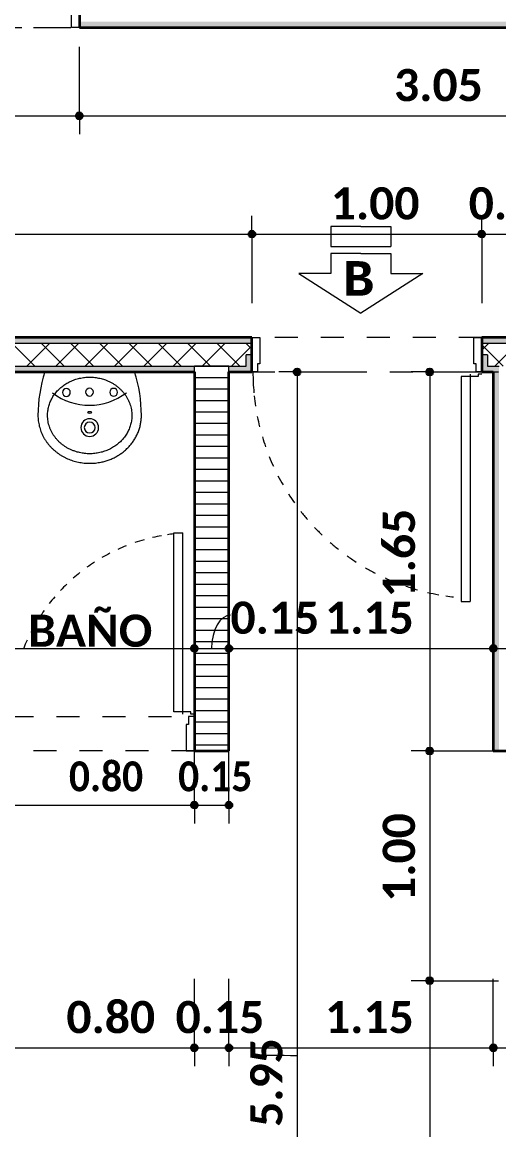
# Model space of a CAD drawing. Header units: metres. Extents: x -144 to 1000, y -717 to 29.
# Drawn here: x 605.237 to 607.31, y -565.225 to -560.403 of the extents above; entities that cross this region are included whole.
import ezdxf

# ---------------------------------------------------------------- set-up
doc = ezdxf.new("R2010")
doc.units = ezdxf.units.M
for name, pattern in [('Basculante', [0.11625, 0.075, -0.04125]), ('basculante modificado', [0.18, 0.1125, -0.0675]), ('Trazo', [0.45, 0.225, -0.225])]:
    doc.linetypes.add(name, pattern=pattern)
doc.layers.get('0').update_dxf_attribs({"color": 1})
for name, color, linetype, lineweight in [('A-ANNO-DIMS', 1, 'Continuous', 9), ('A-DETL', 1, 'Continuous', 9), ('A-DETL-GENF', 1, 'Continuous', 9), ('A-DOOR', 1, 'Continuous', 9), ('A-DOOR-FRAM', 1, 'Continuous', 9), ('A-DOOR-HDLN', 1, 'Trazo', 20), ('A-WALL', 4, 'Continuous', 9), ('G-ANNO-TEXT', 2, 'Continuous', 9), ('P-SANR-FIXT', 1, 'Continuous', 9)]:
    doc.layers.add(name, color=color, linetype=linetype, lineweight=lineweight)
doc.layers.add('A-WALL-PATT', color=7, linetype='Continuous', lineweight=35, true_color=0x9c9c9c)
doc.styles.add('Calibri_B', font='calibrib.ttf', dxfattribs={"height": 0.165})
doc.styles.add('Calibri_B_5', font='calibrib.ttf', dxfattribs={"height": 0.66})
doc.styles.add('Calibri_B_6', font='calibrib.ttf', dxfattribs={"width": 0.9})
doc.styles.add('Courier New_B', font='courbd.ttf', dxfattribs={"height": 0.1125})

# ---------------------------------------------------------------- blocks, each defined once
blk = doc.blocks.new('P')
at = {"layer": 'A-ANNO-DIMS', "lineweight": 25}
h = blk.add_hatch(color=256, dxfattribs=at)
edge = h.paths.add_edge_path()
edge.add_arc((601.062, -497.8039), 0.015, 0, 360)
h = blk.add_hatch(color=256, dxfattribs=at)
edge = h.paths.add_edge_path()
edge.add_arc((601.062, -497.8039), 0.015, 0, 360)
h = blk.add_hatch(color=256, dxfattribs=at)
edge = h.paths.add_edge_path()
edge.add_arc((601.812, -498.3187), 0.015, 0, 360)
h = blk.add_hatch(color=256, dxfattribs=at)
edge = h.paths.add_edge_path()
edge.add_arc((601.812, -498.3187), 0.015, 0, 360)
h = blk.add_hatch(color=256, dxfattribs=at)
edge = h.paths.add_edge_path()
edge.add_arc((602.812, -498.3187), 0.015, 0, 360)
h = blk.add_hatch(color=256, dxfattribs=at)
edge = h.paths.add_edge_path()
edge.add_arc((602.812, -498.3187), 0.015, 0, 360)
h = blk.add_hatch(color=256, dxfattribs=at)
edge = h.paths.add_edge_path()
edge.add_arc((602.0089, -498.9187), 0.015, 0, 360)
h = blk.add_hatch(color=256, dxfattribs=at)
edge = h.paths.add_edge_path()
edge.add_arc((602.5854, -498.9187), 0.015, 0, 360)
h = blk.add_hatch(color=256, dxfattribs=at)
edge = h.paths.add_edge_path()
edge.add_arc((601.562, -500.1225), 0.015, 0, 360)
h = blk.add_hatch(color=256, dxfattribs=at)
edge = h.paths.add_edge_path()
edge.add_arc((601.562, -500.1225), 0.015, 0, 360)
h = blk.add_hatch(color=256, dxfattribs=at)
edge = h.paths.add_edge_path()
edge.add_arc((601.712, -500.1225), 0.015, 0, 360)
h = blk.add_hatch(color=256, dxfattribs=at)
edge = h.paths.add_edge_path()
edge.add_arc((601.712, -500.1225), 0.015, 0, 360)
h = blk.add_hatch(color=256, dxfattribs=at)
edge = h.paths.add_edge_path()
edge.add_arc((602.862, -500.1225), 0.015, 0, 360)
h = blk.add_hatch(color=256, dxfattribs=at)
edge = h.paths.add_edge_path()
edge.add_arc((602.862, -500.1225), 0.015, 0, 360)
h = blk.add_hatch(color=256, dxfattribs=at)
edge = h.paths.add_edge_path()
edge.add_arc((602.5854, -500.5687), 0.015, 0, 360)
h = blk.add_hatch(color=256, dxfattribs=at)
edge = h.paths.add_edge_path()
edge.add_arc((602.5854, -500.5687), 0.015, 0, 360)
h = blk.add_hatch(color=256, dxfattribs=at)
edge = h.paths.add_edge_path()
edge.add_arc((601.562, -500.8043), 0.015, 0, 360)
h = blk.add_hatch(color=256, dxfattribs=at)
edge = h.paths.add_edge_path()
edge.add_arc((601.562, -500.8043), 0.015, 0, 360)
h = blk.add_hatch(color=256, dxfattribs=at)
edge = h.paths.add_edge_path()
edge.add_arc((601.712, -500.8043), 0.015, 0, 360)
h = blk.add_hatch(color=256, dxfattribs=at)
edge = h.paths.add_edge_path()
edge.add_arc((602.5854, -501.5687), 0.015, 0, 360)
h = blk.add_hatch(color=256, dxfattribs=at)
edge = h.paths.add_edge_path()
edge.add_arc((602.5854, -501.5687), 0.015, 0, 360)
h = blk.add_hatch(color=256, dxfattribs=at)
edge = h.paths.add_edge_path()
edge.add_arc((601.562, -501.8609), 0.015, 0, 360)
h = blk.add_hatch(color=256, dxfattribs=at)
edge = h.paths.add_edge_path()
edge.add_arc((601.562, -501.8609), 0.015, 0, 360)
h = blk.add_hatch(color=256, dxfattribs=at)
edge = h.paths.add_edge_path()
edge.add_arc((601.712, -501.8609), 0.015, 0, 360)
h = blk.add_hatch(color=256, dxfattribs=at)
edge = h.paths.add_edge_path()
edge.add_arc((601.712, -501.8609), 0.015, 0, 360)
h = blk.add_hatch(color=256, dxfattribs=at)
edge = h.paths.add_edge_path()
edge.add_arc((602.862, -501.8609), 0.015, 0, 360)
h = blk.add_hatch(color=256, dxfattribs=at)
edge = h.paths.add_edge_path()
edge.add_arc((602.862, -501.8609), 0.015, 0, 360)
at = {"layer": 'A-WALL-PATT', "true_color": 0x747474}
h = blk.add_hatch(color=8, dxfattribs=at)
h.paths.add_polyline_path([(605.2619, -497.4187), (605.8621, -497.4187), (605.8621, -497.3937), (604.2374, -497.3937), (604.2374, -497.4187), (604.8871, -497.4187)])
h.paths.add_polyline_path([(604.1374, -497.4187), (604.1374, -497.3937), (601.062, -497.3937), (601.062, -497.4187), (604.1124, -497.4187)])
h = blk.add_hatch(color=8, dxfattribs=at)
h.paths.add_polyline_path([(604.1124, -498.7937), (604.1124, -498.7687), (604.012, -498.7687), (604.012, -498.7937), (604.037, -498.7937)])
h.paths.add_polyline_path([(603.012, -498.7937), (603.012, -498.7687), (602.812, -498.7687), (602.812, -498.7937), (602.987, -498.7937)])
h.paths.add_polyline_path([(601.0937, -498.7937), (601.812, -498.7937), (601.812, -498.7687), (599.062, -498.7687), (599.062, -498.7937), (600.5518, -498.7937)])
h.paths.add_polyline_path([(597.9618, -498.7937), (598.062, -498.7937), (598.062, -498.7687), (597.9618, -498.7687)])
at = {"layer": 'A-WALL-PATT', "lineweight": 5, "true_color": 0x747474}
h = blk.add_hatch(color=8, dxfattribs=at)
h.paths.add_polyline_path([(604.012, -498.9187), (604.1124, -498.9187), (604.1124, -498.8937), (604.037, -498.8937), (604.037, -498.8437), (604.012, -498.8437), (604.012, -498.8937)])
h.paths.add_polyline_path([(598.062, -498.9187), (598.062, -498.8437), (598.037, -498.8437), (598.037, -498.8937), (597.9618, -498.8937), (597.9618, -498.9187), (598.037, -498.9187)])
h.paths.add_polyline_path([(602.812, -498.9187), (602.887, -498.9187), (602.887, -498.8937), (602.837, -498.8937), (602.837, -498.8437), (602.812, -498.8437), (602.812, -498.8937)])
h.paths.add_polyline_path([(602.987, -498.9187), (603.012, -498.9187), (603.012, -498.8437), (602.987, -498.8437), (602.987, -498.8937)])
h.paths.add_polyline_path([(601.812, -498.9187), (601.812, -498.8437), (601.787, -498.8437), (601.787, -498.8937), (601.712, -498.8937), (601.712, -498.9187), (601.787, -498.9187)])
h.paths.add_polyline_path([(601.0937, -498.9187), (601.562, -498.9187), (601.562, -498.8937), (599.187, -498.8937), (599.187, -498.9187), (600.5518, -498.9187)])
h.paths.add_polyline_path([(599.087, -498.9187), (599.087, -498.8437), (599.062, -498.8437), (599.062, -498.9187)])
blk.add_hatch(color=8, dxfattribs=at).paths.add_polyline_path([(602.862, -500.5687), (602.887, -500.5687), (602.887, -498.9187), (602.862, -498.9187), (602.862, -500.5447)])
at = {"layer": 'A-ANNO-DIMS'}
for p, q in [((601.062, -497.8039), (601.062, -497.5039)), ((601.062, -497.8039), (601.062, -497.5039)), ((600.062, -497.8039), (601.062, -497.8039)), ((601.062, -497.8039), (601.062, -497.8839)), ((601.062, -497.8039), (604.1124, -497.8039)), ((601.062, -497.8039), (601.062, -497.8839)), ((601.812, -498.3187), (601.812, -498.2387)), ((601.812, -498.3187), (601.812, -498.2387)), ((602.812, -498.3187), (602.812, -498.2387)), ((602.812, -498.3187), (602.812, -498.2387)), ((599.062, -498.3187), (601.812, -498.3187)), ((601.812, -498.3187), (601.812, -498.6187)), ((601.812, -498.3187), (602.812, -498.3187)), ((601.812, -498.3187), (601.812, -498.6187)), ((602.812, -498.3187), (602.812, -498.6187)), ((602.812, -498.3187), (603.012, -498.3187)), ((602.812, -498.3187), (602.812, -498.6187)), ((602.0089, -498.9187), (601.9289, -498.9187)), ((602.0089, -498.9187), (602.0089, -504.8688)), ((602.0089, -498.9187), (602.3089, -498.9187)), ((602.5854, -498.9187), (602.5054, -498.9187)), ((602.5854, -498.9187), (602.5854, -500.5687)), ((602.5854, -498.9187), (602.8854, -498.9187)), ((601.562, -500.1225), (601.562, -499.8225)), ((601.562, -500.1225), (601.562, -499.8225)), ((601.712, -500.1225), (601.712, -499.8225)), ((601.712, -500.1225), (601.712, -499.8225)), ((602.862, -500.1225), (602.862, -499.8225)), ((602.862, -500.1225), (602.862, -499.8225)), ((599.212, -500.1225), (601.562, -500.1225)), ((601.562, -500.1225), (601.562, -500.2025)), ((601.562, -500.1225), (601.712, -500.1225)), ((601.562, -500.1225), (601.562, -500.2025)), ((601.712, -500.1225), (601.712, -500.2025)), ((601.712, -500.1225), (602.862, -500.1225)), ((601.712, -500.1225), (601.712, -500.2025)), ((602.862, -500.1225), (602.862, -500.2025)), ((602.862, -500.1225), (603.012, -500.1225)), ((602.862, -500.1225), (602.862, -500.2025)), ((601.562, -500.8043), (601.562, -500.5043)), ((601.562, -500.8043), (601.562, -500.5043)), ((601.712, -500.8043), (601.712, -500.5043)), ((602.5854, -500.5687), (602.5054, -500.5687)), ((602.5854, -500.5687), (602.5054, -500.5687)), ((602.5854, -500.5687), (602.8854, -500.5687)), ((602.5854, -500.5687), (602.5854, -501.5687)), ((602.5854, -500.5687), (602.8854, -500.5687)), ((600.7622, -500.8043), (601.562, -500.8043)), ((601.562, -500.8043), (601.562, -500.8843)), ((601.562, -500.8043), (601.712, -500.8043)), ((601.562, -500.8043), (601.562, -500.8843)), ((601.712, -500.8043), (601.712, -500.8843)), ((601.562, -501.8609), (601.562, -501.5609)), ((601.562, -501.8609), (601.562, -501.5609)), ((601.712, -501.8609), (601.712, -501.5609)), ((601.712, -501.8609), (601.712, -501.5609)), ((602.862, -501.8609), (602.862, -501.5609)), ((602.862, -501.8609), (602.862, -501.5609)), ((602.5854, -501.5687), (602.5054, -501.5687)), ((602.5854, -501.5687), (602.5054, -501.5687)), ((602.5854, -501.5687), (602.8854, -501.5687)), ((602.5854, -501.5687), (602.5854, -504.8688)), ((602.5854, -501.5687), (602.8854, -501.5687)), ((600.7622, -501.8609), (601.562, -501.8609)), ((601.562, -501.8609), (601.562, -501.9409)), ((601.562, -501.8609), (601.712, -501.8609)), ((601.562, -501.8609), (601.562, -501.9409)), ((601.712, -501.8609), (601.712, -501.9409)), ((601.712, -501.8609), (602.862, -501.8609)), ((601.712, -501.8609), (601.712, -501.9409)), ((602.862, -501.8609), (602.862, -501.9409)), ((602.862, -501.8609), (603.3122, -501.8609)), ((602.862, -501.8609), (602.862, -501.9409))]:
    blk.add_line(p, q, dxfattribs=at)
at = {"layer": 'A-ANNO-DIMS', "lineweight": 25}
for centre in [(601.062, -497.8039), (601.062, -497.8039), (601.812, -498.3187), (601.812, -498.3187), (602.812, -498.3187), (602.812, -498.3187), (602.0089, -498.9187), (602.5854, -498.9187), (601.562, -500.1225), (601.562, -500.1225), (601.712, -500.1225), (601.712, -500.1225), (602.862, -500.1225), (602.862, -500.1225), (602.5854, -500.5687), (602.5854, -500.5687), (601.562, -500.8043), (601.562, -500.8043), (601.712, -500.8043), (602.5854, -501.5687), (602.5854, -501.5687), (601.562, -501.8609), (601.562, -501.8609), (601.712, -501.8609), (601.712, -501.8609), (602.862, -501.8609), (602.862, -501.8609)]:
    blk.add_circle(centre, 0.015, dxfattribs=at)
at = {"layer": 'A-ANNO-DIMS'}
for centre, major_axis, ratio, start_param, end_param in [((601.7191, -500.1225), (0, 0.1451), 0.566159, 0, 1.570796), ((602.0089, -501.8913), (0.1451, 0), 0.016377, 3.141593, 4.712389)]:
    blk.add_ellipse(centre, major_axis=major_axis, ratio=ratio, start_param=start_param, end_param=end_param, dxfattribs=at)
at = {"layer": 'A-DETL', "color": 7, "linetype": 'basculante modificado'}
blk.add_line((600.062, -497.4187), (605.8621, -497.4187), dxfattribs=at)
at = {"layer": 'A-DETL-GENF', "linetype": 'Basculante'}
for p, q in [((601.062, -497.4187), (601.062, -497.2687)), ((600.062, -497.4187), (601.062, -497.4187)), ((602.812, -498.7687), (601.812, -498.7687)), ((601.812, -498.7687), (601.812, -498.9187)), ((602.812, -498.9187), (602.812, -498.7687)), ((601.812, -498.9187), (602.812, -498.9187)), ((600.762, -500.4187), (601.562, -500.4187)), ((601.562, -500.4187), (601.562, -500.5687)), ((601.562, -500.5687), (600.762, -500.5687))]:
    blk.add_line(p, q, dxfattribs=at)
at = {"layer": 'A-DETL-GENF'}
for p, q in [((602.2861, -498.2857), (602.1559, -498.2857)), ((602.1559, -498.2857), (602.1559, -498.3725)), ((602.2861, -498.2857), (602.4163, -498.2857)), ((602.4163, -498.2857), (602.4163, -498.3725)), ((602.1559, -498.3725), (602.4163, -498.3725)), ((602.2861, -498.4027), (602.1559, -498.4027)), ((602.1559, -498.4027), (602.1559, -498.4895)), ((602.2861, -498.4027), (602.4163, -498.4027)), ((602.4163, -498.4027), (602.4163, -498.4895)), ((602.1559, -498.4895), (602.017, -498.4895)), ((602.017, -498.4895), (602.2861, -498.6631)), ((602.5552, -498.4895), (602.2861, -498.6631)), ((602.4163, -498.4895), (602.5552, -498.4895))]:
    blk.add_line(p, q, dxfattribs=at)
at = {"layer": 'A-DOOR'}
for p, q in [((602.812, -498.9187), (602.812, -498.7687)), ((601.562, -500.4187), (601.562, -500.5687))]:
    blk.add_line(p, q, dxfattribs=at)
at = {"layer": 'A-DOOR', "lineweight": 15}
for p, q in [((602.722, -498.9387), (602.722, -499.9187)), ((602.797, -498.9387), (602.722, -498.9387)), ((602.762, -498.9287), (602.762, -499.9187)), ((602.797, -498.9287), (602.797, -498.9387)), ((602.812, -498.9287), (602.797, -498.9287)), ((601.472, -499.6187), (601.512, -499.6187)), ((601.472, -500.3987), (601.472, -499.6187)), ((601.512, -500.4087), (601.512, -499.6187)), ((602.722, -499.9187), (602.762, -499.9187)), ((601.547, -500.3987), (601.472, -500.3987)), ((601.547, -500.4087), (601.547, -500.3987)), ((601.562, -500.4087), (601.547, -500.4087))]:
    blk.add_line(p, q, dxfattribs=at)
at = {"layer": 'A-DOOR'}
for centre, radius, start, end in [((602.8002, -498.9209), 0.9833, 180, 185.1398), ((602.8002, -498.9209), 0.9833, 185.9429, 188.5991), ((602.8002, -498.9209), 0.9833, 191.2538, 193.9081), ((602.8002, -498.9209), 0.9833, 196.5629, 199.2191), ((602.8002, -498.9209), 0.9833, 201.8777, 204.5395), ((602.8002, -498.9209), 0.9833, 207.2056, 209.8767), ((602.8002, -498.9209), 0.9833, 212.5538, 215.2378), ((602.8002, -498.9209), 0.9833, 217.9295, 220.6298), ((601.562, -500.4187), 0.8, 100.2582, 103.1511), ((601.562, -500.4187), 0.8, 100.2582, 103.1511), ((601.562, -500.4187), 0.8, 96.4594, 98.45), ((602.8002, -498.9209), 0.9833, 223.3395, 226.0594), ((601.562, -500.4187), 0.8, 111.7283, 114.5549), ((601.562, -500.4187), 0.8, 105.8316, 108.8857), ((602.8002, -498.9209), 0.9833, 228.7903, 231.5328), ((601.562, -500.4187), 0.8, 117.366, 120.1622), ((602.8002, -498.9209), 0.9833, 234.2878, 237.0559), ((601.562, -500.4187), 0.8, 122.9441, 125.7122), ((602.8002, -498.9209), 0.9833, 239.8378, 242.634), ((601.562, -500.4187), 0.8, 128.4672, 131.2097), ((602.8002, -498.9209), 0.9833, 245.4451, 248.2717), ((601.562, -500.4187), 0.8, 133.9406, 136.6605), ((602.8002, -498.9209), 0.9833, 251.1143, 254.1684), ((601.562, -500.4187), 0.8, 139.3702, 142.0705), ((602.8002, -498.9209), 0.9833, 256.8489, 259.7418), ((602.8002, -498.9209), 0.9833, 256.8489, 259.7418), ((602.8002, -498.9209), 0.9833, 261.55, 263.5406), ((601.562, -500.4187), 0.8, 144.7622, 147.4462), ((601.562, -500.4187), 0.8, 150.1233, 152.7944), ((601.562, -500.4187), 0.8, 155.4605, 158.1223)]:
    blk.add_arc(centre, radius, start, end, dxfattribs=at)
at = {"layer": 'A-DOOR-FRAM', "lineweight": 15}
for p, q in [((601.027, -497.4187), (601.027, -497.3037)), ((601.062, -497.4187), (601.027, -497.4187)), ((601.812, -498.7687), (601.847, -498.7687)), ((601.847, -498.7687), (601.847, -498.8837)), ((602.777, -498.8837), (602.777, -498.7687)), ((602.777, -498.7687), (602.812, -498.7687)), ((601.837, -498.8837), (601.837, -498.9187)), ((601.847, -498.8837), (601.837, -498.8837)), ((602.787, -498.8837), (602.777, -498.8837)), ((602.787, -498.9187), (602.787, -498.8837)), ((601.837, -498.9187), (601.812, -498.9187)), ((602.812, -498.9187), (602.787, -498.9187)), ((601.537, -500.4537), (601.527, -500.4537)), ((601.527, -500.4537), (601.527, -500.5687)), ((601.562, -500.4187), (601.537, -500.4187)), ((601.537, -500.4187), (601.537, -500.4537)), ((601.527, -500.5687), (601.562, -500.5687))]:
    blk.add_line(p, q, dxfattribs=at)
at = {"layer": 'A-DOOR-HDLN'}
for p, q in [((601.062, -497.4187), (601.062, -497.2687)), ((601.812, -498.7687), (601.812, -498.9187))]:
    blk.add_line(p, q, dxfattribs=at)
at = {"layer": 'A-WALL', "lineweight": 35}
for p, q in [((601.062, -497.2687), (601.062, -497.4187)), ((601.062, -497.4187), (604.1124, -497.4187)), ((601.812, -498.7687), (599.062, -498.7687)), ((601.812, -498.9187), (601.812, -498.7687)), ((603.012, -498.7687), (602.812, -498.7687)), ((602.812, -498.7687), (602.812, -498.9187)), ((599.212, -498.9187), (601.562, -498.9187)), ((601.562, -498.9187), (601.562, -500.5687)), ((601.712, -498.9187), (601.812, -498.9187)), ((601.712, -500.5687), (601.712, -498.9187)), ((602.812, -498.9187), (602.862, -498.9187)), ((602.862, -498.9187), (602.862, -500.5687)), ((601.562, -500.5687), (601.712, -500.5687)), ((602.862, -500.5687), (604.3122, -500.5687))]:
    blk.add_line(p, q, dxfattribs=at)
at = {"layer": 'A-WALL'}
for p, q in [((599.062, -498.7937), (601.812, -498.7937)), ((602.812, -498.7937), (603.012, -498.7937)), ((601.812, -498.8437), (601.787, -498.8437)), ((601.787, -498.8937), (601.787, -498.8437)), ((602.837, -498.8437), (602.812, -498.8437)), ((602.837, -498.8437), (602.837, -498.8937)), ((599.187, -498.8937), (601.787, -498.8937)), ((601.562, -498.9187), (601.562, -498.8937)), ((601.712, -498.9187), (601.712, -498.8937)), ((602.837, -498.8937), (602.887, -498.8937))]:
    blk.add_line(p, q, dxfattribs=at)
at = {"layer": 'A-WALL-PATT', "color": 1, "lineweight": 5, "true_color": 0xff0000}
for p, q in [((600.8682, -498.8937), (600.7682, -498.7937)), ((600.8329, -498.8937), (600.9329, -498.7937)), ((600.9955, -498.8937), (600.8955, -498.7937)), ((600.9602, -498.8937), (601.0602, -498.7937)), ((601.1228, -498.8937), (601.0228, -498.7937)), ((601.0875, -498.8937), (601.1875, -498.7937)), ((601.2501, -498.8937), (601.1501, -498.7937)), ((601.2147, -498.8937), (601.3147, -498.7937)), ((601.3774, -498.8937), (601.2774, -498.7937)), ((601.342, -498.8937), (601.442, -498.7937)), ((601.5046, -498.8937), (601.4046, -498.7937)), ((601.4693, -498.8937), (601.5693, -498.7937)), ((601.6319, -498.8937), (601.5319, -498.7937)), ((601.5966, -498.8937), (601.6966, -498.7937)), ((601.7592, -498.8937), (601.6592, -498.7937)), ((601.7239, -498.8937), (601.812, -498.8056)), ((601.812, -498.8192), (601.7865, -498.7937)), ((602.812, -498.8238), (602.8421, -498.7937)), ((602.9047, -498.8937), (602.812, -498.801)), ((602.8694, -498.8937), (602.9694, -498.7937))]:
    blk.add_line(p, q, dxfattribs=at)
at = {"layer": 'A-WALL-PATT', "color": 8, "lineweight": 5, "true_color": 0x727272}
for p, q in [((601.712, -498.8938), (601.562, -498.8938)), ((601.712, -498.9438), (601.562, -498.9438)), ((601.712, -498.9938), (601.562, -498.9938)), ((601.712, -499.0438), (601.562, -499.0438)), ((601.712, -499.0938), (601.562, -499.0938)), ((601.712, -499.1438), (601.562, -499.1438)), ((601.712, -499.1938), (601.562, -499.1938)), ((601.712, -499.2438), (601.562, -499.2438)), ((601.712, -499.2938), (601.562, -499.2938)), ((601.712, -499.3438), (601.562, -499.3438)), ((601.712, -499.3938), (601.562, -499.3938)), ((601.712, -499.4438), (601.562, -499.4438)), ((601.712, -499.4938), (601.562, -499.4938)), ((601.712, -499.5438), (601.562, -499.5438)), ((601.712, -499.5938), (601.562, -499.5938)), ((601.712, -499.6438), (601.562, -499.6438)), ((601.712, -499.6938), (601.562, -499.6938)), ((601.712, -499.7438), (601.562, -499.7438)), ((601.712, -499.7938), (601.562, -499.7938)), ((601.712, -499.8438), (601.562, -499.8438)), ((601.712, -499.8938), (601.562, -499.8938)), ((601.712, -499.9438), (601.562, -499.9438)), ((601.712, -499.9938), (601.562, -499.9938)), ((601.712, -500.0438), (601.562, -500.0438)), ((601.712, -500.0938), (601.562, -500.0938)), ((601.712, -500.1438), (601.562, -500.1438)), ((601.712, -500.1938), (601.562, -500.1938)), ((601.712, -500.2438), (601.562, -500.2438)), ((601.712, -500.2938), (601.562, -500.2938)), ((601.712, -500.3438), (601.562, -500.3438)), ((601.712, -500.3938), (601.562, -500.3938)), ((601.712, -500.4438), (601.562, -500.4438)), ((601.712, -500.4938), (601.562, -500.4938)), ((601.712, -500.5438), (601.562, -500.5438))]:
    blk.add_line(p, q, dxfattribs=at)
at = {"layer": 'P-SANR-FIXT'}
for centre, radius, start, end in [((601.496, -499.1083), 0.6142, 162.0171, 179.9829), ((600.7176, -499.1083), 0.6142, 0.0171, 17.9829), ((601.1052, -498.7971), 0.2666, 233.0879, 307.323), ((601.0055, -499.0081), 0.017, 0, 180), ((601.0055, -499.0081), 0.017, 180, 0), ((601.106, -499.0067), 0.0168, 90, 270), ((601.106, -499.0067), 0.0168, 270, 90), ((601.2111, -499.0071), 0.017, 0, 180), ((601.2111, -499.0071), 0.017, 180, 0), ((601.1068, -499.161), 0.0386, 0, 180), ((601.1068, -499.161), 0.0235, 0, 180), ((601.1068, -499.161), 0.0386, 180, 0), ((601.1068, -499.161), 0.0235, 180, 0)]:
    blk.add_arc(centre, radius, start, end, dxfattribs=at)
for major_axis in [(-0.00908, 0), (0.00908, 0)]:
    blk.add_ellipse((601.1063, -499.0948), major_axis=major_axis, ratio=0.332108, start_param=3.141593, end_param=6.283185, dxfattribs=at)
for points, knots in [([(600.9235, -499.1081), (600.9235, -499.1013), (600.9242, -499.0912), (600.9264, -499.078), (600.9287, -499.0682), (600.9316, -499.0586), (600.9353, -499.049), (600.9395, -499.0396), (600.9444, -499.0306), (600.9498, -499.0219), (600.9558, -499.0134), (600.9624, -499.0052), (600.9695, -498.9975), (600.977, -498.9902), (600.9852, -498.9833), (600.9937, -498.9768), (601.0026, -498.9709), (601.0118, -498.9654), (601.0215, -498.9605), (601.0316, -498.956), (601.0417, -498.9522), (601.0522, -498.9489), (601.0629, -498.9462), (601.0738, -498.9441), (601.0847, -498.9426), (601.0957, -498.9417), (601.1068, -498.9414), (601.1179, -498.9417), (601.1289, -498.9426), (601.1398, -498.9441), (601.1507, -498.9462), (601.1614, -498.9489), (601.1727, -498.9525), (601.1846, -498.957), (601.197, -498.9628), (601.2088, -498.9694), (601.2199, -498.9768), (601.2305, -498.985), (601.2405, -498.9938), (601.2495, -499.0032), (601.2578, -499.0134), (601.2653, -499.024), (601.2718, -499.035), (601.2774, -499.0466), (601.282, -499.0586), (601.2856, -499.0706), (601.289, -499.087), (601.2901, -499.0996), (601.2901, -499.1081)], [0, 0, 0, 0, 0.038462, 0.057692, 0.076923, 0.096154, 0.115385, 0.134615, 0.153846, 0.173077, 0.192308, 0.211538, 0.230769, 0.25, 0.269231, 0.288462, 0.307692, 0.326923, 0.346154, 0.365385, 0.384615, 0.403846, 0.423077, 0.442308, 0.461538, 0.480769, 0.5, 0.519231, 0.538462, 0.557692, 0.576923, 0.596154, 0.615385, 0.639423, 0.663462, 0.6875, 0.711538, 0.735577, 0.759615, 0.783654, 0.807692, 0.831731, 0.855769, 0.879808, 0.903846, 0.927885, 0.951923, 1, 1, 1, 1]), ([(600.8818, -499.1081), (600.8818, -499.1162), (600.8826, -499.1282), (600.885, -499.1438), (600.8875, -499.1554), (600.8908, -499.1668), (600.8948, -499.1782), (600.8994, -499.1893), (600.9047, -499.2), (600.9106, -499.2104), (600.9172, -499.2205), (600.9244, -499.2303), (600.932, -499.2396), (600.9402, -499.2484), (600.9491, -499.2569), (600.9583, -499.2648), (600.968, -499.2723), (600.978, -499.2791), (600.9885, -499.2855), (600.9994, -499.2913), (601.0105, -499.2966), (601.0219, -499.3012), (601.0336, -499.3052), (601.0455, -499.3087), (601.0575, -499.3115), (601.0697, -499.3137), (601.082, -499.3153), (601.0944, -499.3162), (601.1068, -499.3166), (601.1191, -499.3162), (601.1316, -499.3153), (601.1439, -499.3137), (601.1551, -499.3117), (601.1651, -499.3094), (601.177, -499.3062), (601.1918, -499.3013), (601.2087, -499.2942), (601.2251, -499.2856), (601.2408, -499.2758), (601.2553, -499.265), (601.2691, -499.2528), (601.2817, -499.2397), (601.293, -499.2256), (601.3031, -499.2104), (601.3117, -499.1948), (601.319, -499.1782), (601.3247, -499.1611), (601.3287, -499.1439), (601.3312, -499.1262), (601.3318, -499.1142), (601.3318, -499.1081)], [0, 0, 0, 0, 0.035714, 0.053571, 0.071429, 0.089286, 0.107143, 0.125, 0.142857, 0.160714, 0.178571, 0.196429, 0.214286, 0.232143, 0.25, 0.267857, 0.285714, 0.303571, 0.321429, 0.339286, 0.357143, 0.375, 0.392857, 0.410714, 0.428571, 0.446429, 0.464286, 0.482143, 0.5, 0.517857, 0.535714, 0.553571, 0.571429, 0.584821, 0.598214, 0.625, 0.651786, 0.678571, 0.705357, 0.732143, 0.758929, 0.785714, 0.8125, 0.839286, 0.866071, 0.892857, 0.919643, 0.946429, 0.973214, 1, 1, 1, 1]), ([(601.2901, -499.1081), (601.2901, -499.115), (601.2894, -499.1251), (601.2872, -499.1383), (601.2849, -499.148), (601.2819, -499.1577), (601.2783, -499.1673), (601.274, -499.1766), (601.2692, -499.1856), (601.2638, -499.1943), (601.2578, -499.2029), (601.2512, -499.211), (601.2441, -499.2187), (601.2365, -499.226), (601.2284, -499.2329), (601.2199, -499.2394), (601.211, -499.2454), (601.2017, -499.2508), (601.192, -499.2558), (601.182, -499.2602), (601.1718, -499.2641), (601.1614, -499.2673), (601.1507, -499.27), (601.1398, -499.2722), (601.1289, -499.2737), (601.1179, -499.2746), (601.1068, -499.2749), (601.0957, -499.2746), (601.0847, -499.2737), (601.0738, -499.2722), (601.0629, -499.27), (601.0522, -499.2673), (601.0409, -499.2638), (601.029, -499.2592), (601.0166, -499.2534), (601.0048, -499.2468), (600.9937, -499.2395), (600.983, -499.2313), (600.9731, -499.2224), (600.9641, -499.213), (600.9558, -499.2029), (600.9483, -499.1922), (600.9418, -499.1812), (600.9362, -499.1696), (600.9316, -499.1577), (600.928, -499.1456), (600.9245, -499.1293), (600.9235, -499.1167), (600.9235, -499.1081)], [0, 0, 0, 0, 0.038462, 0.057692, 0.076923, 0.096154, 0.115385, 0.134615, 0.153846, 0.173077, 0.192308, 0.211538, 0.230769, 0.25, 0.269231, 0.288462, 0.307692, 0.326923, 0.346154, 0.365385, 0.384615, 0.403846, 0.423077, 0.442308, 0.461538, 0.480769, 0.5, 0.519231, 0.538462, 0.557692, 0.576923, 0.596154, 0.615385, 0.639423, 0.663462, 0.6875, 0.711538, 0.735577, 0.759615, 0.783654, 0.807692, 0.831731, 0.855769, 0.879808, 0.903846, 0.927885, 0.951923, 1, 1, 1, 1])]:
    blk.add_open_spline(points, degree=3, knots=knots, dxfattribs=at)
at = {"layer": 'A-ANNO-DIMS', "attachment_point": 1, "line_spacing_factor": 1.158048}
for s, insert, char_height, width, style in [('3.05', (602.4305, -497.5999), 0.14, 0.376134, 'Calibri_B_5'), ('1.00', (602.1553, -498.1147), 0.14, 0.376134, 'Calibri_B_5'), ('0.20', (602.7553, -498.1147), 0.14, 0.376134, 'Calibri_B_5'), ('0.15', (601.7191, -499.9184), 0.14, 0.376134, 'Calibri_B_5'), ('1.15', (602.1303, -499.9184), 0.14, 0.376134, 'Calibri_B_5'), ('0.80', (601.0166, -500.6141), 0.13, 0.349267, 'Calibri_B_6'), ('0.15', (601.4915, -500.6141), 0.13, 0.349267, 'Calibri_B_6'), ('0.80', (601.0054, -501.6569), 0.14, 0.376134, 'Calibri_B_5'), ('0.15', (601.4803, -501.6569), 0.14, 0.376134, 'Calibri_B_5'), ('1.15', (602.1303, -501.6569), 0.14, 0.376134, 'Calibri_B_5')]:
    blk.add_mtext(s, dxfattribs=dict(at, insert=insert, char_height=char_height, width=width, style=style))
at = {"layer": 'A-ANNO-DIMS', "char_height": 0.14, "width": 0.376134, "attachment_point": 1, "rotation": 90, "line_spacing_factor": 1.158048, "style": 'Calibri_B_5'}
for s, insert in [('1.65', (602.3814, -499.9004)), ('1.00', (602.3814, -501.2254)), ('5.95', (601.8049, -502.2048))]:
    blk.add_mtext(s, dxfattribs=dict(at, insert=insert))
at = {"layer": 'G-ANNO-TEXT', "style": 'Courier New_B', "width": 0.9}
blk.add_text('B', height=0.15, dxfattribs=at).set_placement((602.2072, -498.5865))
at = {"layer": 'G-ANNO-TEXT', "style": 'Calibri_B'}
blk.add_text('BAÑO', height=0.14, dxfattribs=at).set_placement((600.8391, -500.1151))

msp = doc.modelspace()

# ---------------------------------------------------------------- block references
at = {"color": 3}
msp.add_blockref('P', (4.4238, -63.007), dxfattribs=at)

doc.saveas('drawing.dxf')
